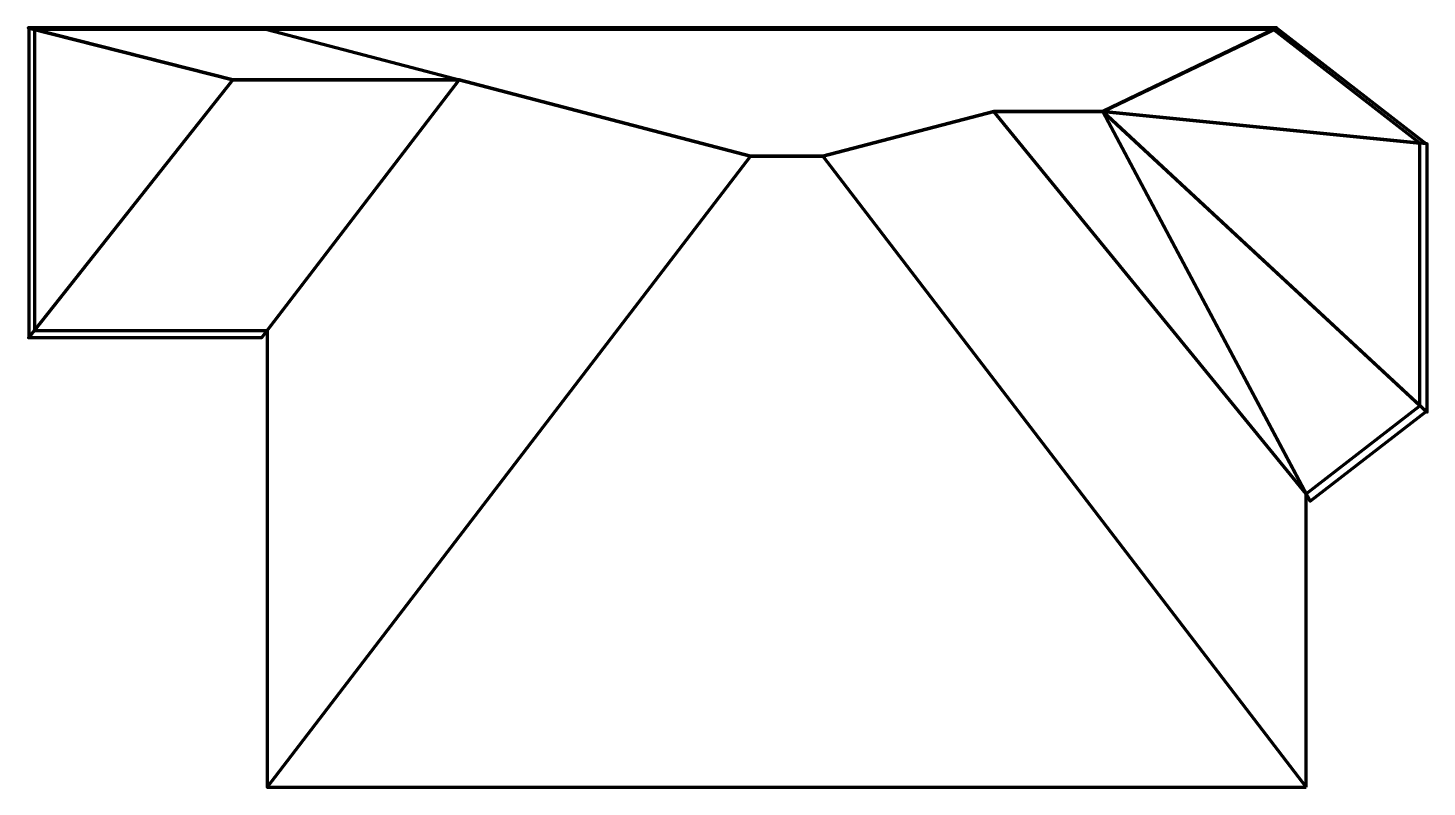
# Model space of a CAD drawing. Extents: x -15 to 155, y -60 to 33.
import ezdxf

# ---------------------------------------------------------------- set-up
doc = ezdxf.new("R2010")
doc.units = 0
doc.layers.add('s001-#def-active-grp', color=7, linetype='CONTINUOUS')
doc.layers.add('s100-new-custom-1', color=7, linetype='CONTINUOUS')

msp = doc.modelspace()

# ---------------------------------------------------------------- linework, layer by layer
at = {"layer": 's001-#def-active-grp', "color": 7, "linetype": 'CONTINUOUS', "lineweight": 211, "true_color": 0x000000}
for points in [[(13.93, 32.41), (72.92, 16.98), (81.73, 16.98), (102.58, 22.44), (115.89, 22.44), (137.13, 32.62), (-15.26, 32.62), (9.72, 26.28), (37.36, 26.28), (72.92, 16.98)], [(37.36, 26.28), (13.23, -5.22), (-15.19, -5.22), (9.72, 26.28), (-15.12, -5.12), (-15.12, 32.58), (9.72, 26.28)], [(115.89, 22.44), (141.2, -25.15), (155.35, -14.18), (115.89, 22.44), (155.46, -14.28), (155.46, 18.46), (115.89, 22.44), (137.12, 32.61), (155.35, 18.48), (115.89, 22.44)], [(140.72, -60.02), (140.72, -24.23), (154.6, -13.48), (154.6, 18.55), (136.71, 32.41), (-14.47, 32.41), (-14.47, -4.31), (13.93, -4.31), (13.93, -60.02), (140.72, -60.02)]]:
    msp.add_lwpolyline(points, dxfattribs=at)
at = {"layer": 's100-new-custom-1', "color": 7, "linetype": 'CONTINUOUS', "lineweight": 211, "true_color": 0x000000}
for p, q in [((9.72, 26.28), (-14.47, -4.31)), ((13.93, -4.31), (37.36, 26.28)), ((115.89, 22.44), (154.6, 18.55))]:
    msp.add_line(p, q, dxfattribs=at)
for points in [[(72.92, 16.98), (37.36, 26.28), (9.72, 26.28), (-14.47, 32.41)], [(136.71, 32.41), (115.89, 22.44), (102.58, 22.44), (81.73, 16.98), (140.72, -60.02)], [(154.6, -13.48), (115.89, 22.44), (140.72, -24.23), (102.58, 22.44)], [(81.73, 16.98), (72.92, 16.98), (13.93, -60.02)]]:
    msp.add_lwpolyline(points, dxfattribs=at)

doc.saveas('drawing.dxf')
